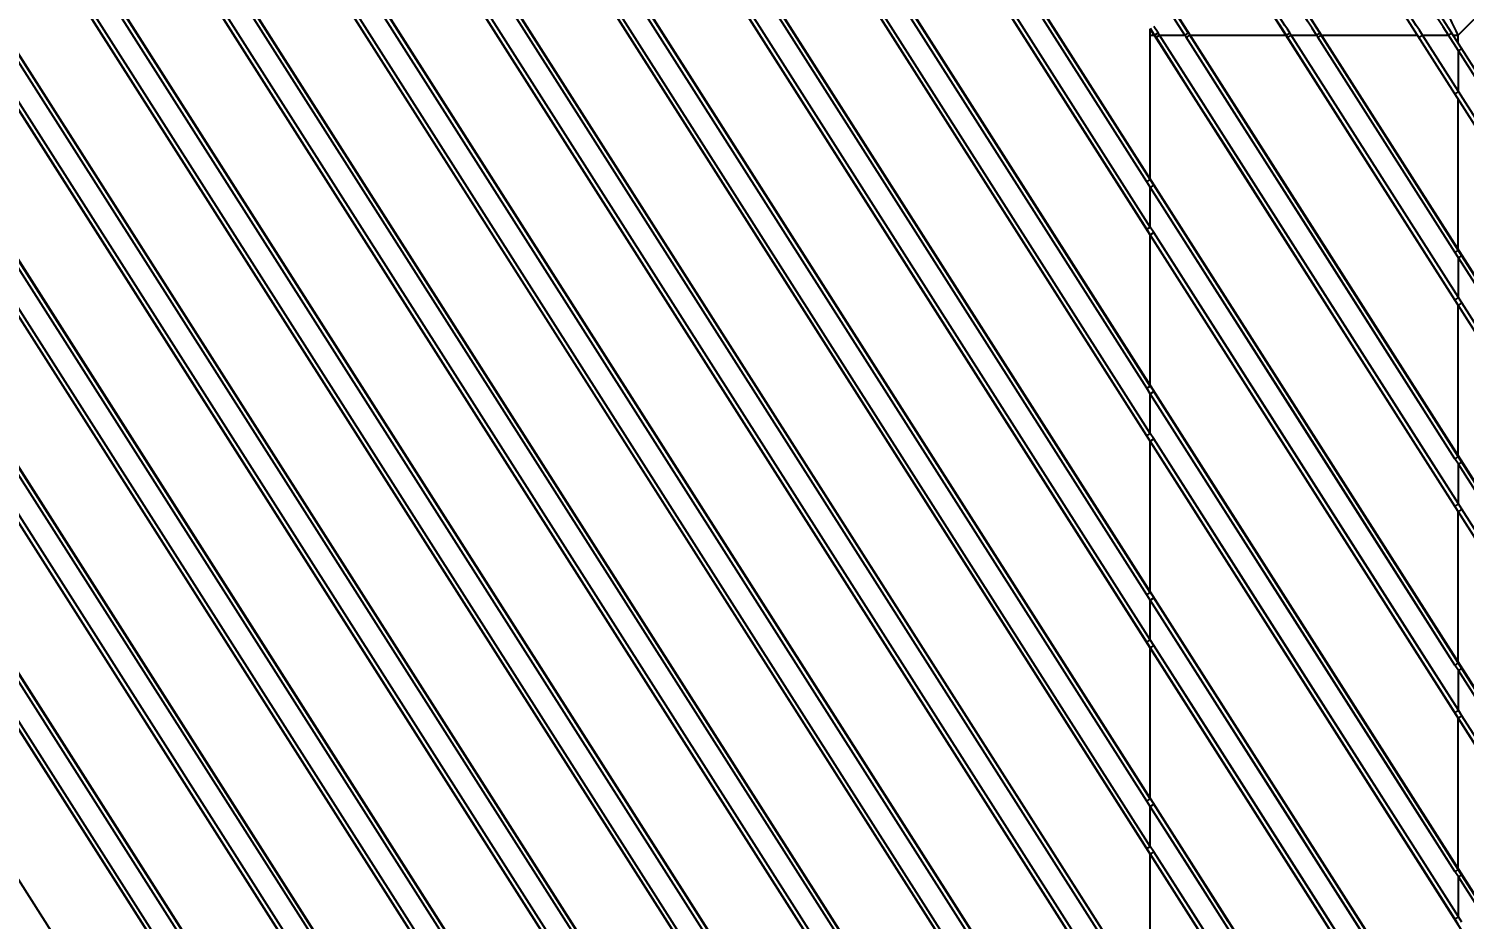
# Model space of a CAD drawing. Header units: millimetres. Extents: x 1409 to 26878, y 589 to 5187.
# Drawn here: x 3032.7 to 3137.6, y 1446.5 to 1511.5 of the extents above; entities that cross this region are included whole.
import ezdxf

# ---------------------------------------------------------------- set-up
doc = ezdxf.new("R2010")
doc.units = ezdxf.units.MM
doc.layers.add('细实线', color=7, linetype='Continuous', lineweight=18)
doc.styles.add('工程字', font='gbenor.shx', dxfattribs={"bigfont": 'gbcbig.shx'})
doc.dimstyles.new('ISO-200', dxfattribs={"dimtxt": 15, "dimasz": 5, "dimexe": 2, "dimexo": 1, "dimgap": 2, "dimtad": 1, "dimdsep": 46, "dimtxsty": '工程字', "dimcen": 2.5, "dimclrd": 3, "dimclre": 3, "dimclrt": 6, "dimadec": 0, "dimazin": 0, "dimtfac": 1, "dimtmove": 0, "dimatfit": 3, "dimfxl": 1, "dimarcsym": 0})

# ---------------------------------------------------------------- blocks, each defined once
blk = doc.blocks.new('*D138')
at = {"layer": 'Defpoints', "color": 0, "transparency": 16777216}
for p in [(3120.88, 1539.8), (3204.14, 1539.8), (3120.88, 1252.3)]:
    blk.add_point(p, dxfattribs=at)
at = {"layer": '细实线', "color": 3, "lineweight": -2, "transparency": 16777216}
for p, q in [((3121.88, 1539.8), (3206.14, 1539.8)), ((3204.14, 1257.3), (3204.14, 1534.8)), ((3121.88, 1252.3), (3206.14, 1252.3))]:
    blk.add_line(p, q, dxfattribs=at)
at = {"layer": '细实线', "color": 3, "transparency": 16777216}
for points in [[(3203.31, 1534.8), (3204.97, 1534.8), (3204.14, 1539.8)], [(3203.31, 1257.3), (3204.97, 1257.3), (3204.14, 1252.3)]]:
    blk.add_solid(points, dxfattribs=at)
at = {"layer": '细实线', "color": 6, "lineweight": 5, "transparency": 16777216, "insert": (3194.64, 1396.05), "char_height": 15, "attachment_point": 5, "rotation": 90, "style": '工程字'}
blk.add_mtext('287.5', dxfattribs=at)

msp = doc.modelspace()

# ---------------------------------------------------------------- linework, layer by layer
at = {"color": 7, "linetype": 'Continuous'}
for p, q in [((2958.7785, 1564.3004), (3153.6063, 1258.482)), ((2966.0989, 1563.7905), (3154.7795, 1267.6214)), ((2968.4965, 1564.1217), (3155.2993, 1270.9)), ((2975.703, 1563.7905), (3154.7795, 1282.6968)), ((2978.1005, 1564.1217), (3155.2993, 1285.9754)), ((2985.3071, 1563.7905), (3154.7795, 1297.7722)), ((2987.7046, 1564.1217), (3155.2993, 1301.0507)), ((2994.9112, 1563.7905), (3154.7795, 1312.8476)), ((2997.3087, 1564.1217), (3155.2993, 1316.1261)), ((3004.5153, 1563.7905), (3154.7795, 1327.923)), ((3006.9128, 1564.1217), (3155.2993, 1331.2015)), ((3014.1193, 1563.7905), (3154.7795, 1342.9983)), ((3016.5169, 1564.1217), (3155.2993, 1346.2769)), ((3023.7234, 1563.7905), (3154.7795, 1358.0737)), ((3026.121, 1564.1217), (3155.2993, 1361.3523)), ((3033.3275, 1563.7905), (3154.7795, 1373.1491)), ((3035.725, 1564.1217), (3155.2993, 1376.4277)), ((3042.9316, 1563.7905), (3154.7795, 1388.2245)), ((3045.3291, 1564.1217), (3155.2993, 1391.5031)), ((3052.5357, 1563.7905), (3154.7795, 1403.2999)), ((3054.9332, 1564.1217), (3155.2993, 1406.5785)), ((3062.1397, 1563.7905), (3154.7795, 1418.3753)), ((3064.5373, 1564.1217), (3155.2993, 1421.6538)), ((3071.7438, 1563.7905), (3154.7795, 1433.4507)), ((3074.1414, 1564.1217), (3155.2993, 1436.7292)), ((3083.7454, 1564.1217), (3155.2993, 1451.8046)), ((3090.952, 1563.7905), (3154.7795, 1463.6014)), ((3093.3495, 1564.1217), (3155.2993, 1466.88)), ((3124.5599, 1511.0724), (3102.5962, 1545.5483)), ((3127.0193, 1511.2327), (3106.1266, 1544.0274)), ((3154.7618, 1478.7046), (3119.8472, 1533.5096)), ((3155.2836, 1481.9801), (3122.396, 1533.6032)), ((3114.3886, 1331.0591), (2991.8564, 1523.3963)), ((3114.6407, 1331.2197), (2992.1084, 1523.5568)), ((3114.3886, 1334.5238), (2994.0636, 1523.3963)), ((3114.6407, 1334.6844), (2994.3157, 1523.5568)), ((3114.3886, 1346.1345), (3001.4604, 1523.3963)), ((3114.6407, 1346.2951), (3001.7125, 1523.5568)), ((3114.3886, 1349.5992), (3003.6677, 1523.3963)), ((3114.6407, 1349.7598), (3003.9197, 1523.5568)), ((3114.3886, 1361.2099), (3011.0645, 1523.3963)), ((3114.6407, 1361.3705), (3011.3166, 1523.5568)), ((3114.3886, 1364.6746), (3013.2718, 1523.3963)), ((3114.6407, 1364.8351), (3013.5238, 1523.5568)), ((3114.3886, 1376.2853), (3020.6686, 1523.3963)), ((3114.6407, 1376.4459), (3020.9207, 1523.5568)), ((3114.3886, 1379.75), (3022.8759, 1523.3963)), ((3114.6407, 1379.9105), (3023.1279, 1523.5568)), ((3114.3886, 1391.3607), (3030.2727, 1523.3963)), ((3114.6407, 1391.5212), (3030.5247, 1523.5568)), ((3114.3886, 1394.8253), (3032.4799, 1523.3963)), ((3114.6407, 1394.9859), (3032.732, 1523.5568)), ((3114.3886, 1406.4361), (3039.8768, 1523.3963)), ((3114.6407, 1406.5966), (3040.1288, 1523.5568)), ((3114.3886, 1409.9007), (3042.084, 1523.3963)), ((3114.6407, 1410.0613), (3042.3361, 1523.5568)), ((3114.3886, 1421.5114), (3049.4809, 1523.3963)), ((3114.6407, 1421.672), (3049.7329, 1523.5568)), ((3114.3886, 1424.9761), (3051.6881, 1523.3963)), ((3114.6407, 1425.1367), (3051.9401, 1523.5568)), ((3114.3886, 1436.5868), (3059.0849, 1523.3963)), ((3114.6407, 1436.7474), (3059.337, 1523.5568)), ((3114.3886, 1440.0515), (3061.2922, 1523.3963)), ((3114.6407, 1440.2121), (3061.5442, 1523.5568)), ((3114.3886, 1451.6622), (3068.689, 1523.3963)), ((3114.6407, 1451.8228), (3068.9411, 1523.5568)), ((3114.3886, 1455.1269), (3070.8963, 1523.3963)), ((3114.6407, 1455.2875), (3071.1483, 1523.5568)), ((3114.3886, 1466.7376), (3078.2931, 1523.3963)), ((3114.6407, 1466.8982), (3078.5451, 1523.5568)), ((3114.3886, 1470.2023), (3080.5003, 1523.3963)), ((3114.6407, 1470.3629), (3080.7524, 1523.5568)), ((3114.3886, 1481.813), (3087.8972, 1523.3963)), ((3114.6407, 1481.9736), (3088.1492, 1523.5568)), ((3114.3886, 1485.2777), (3090.1044, 1523.3963)), ((3114.6407, 1485.4382), (3090.3565, 1523.5568)), ((3114.3886, 1496.8884), (3097.5013, 1523.3963)), ((3114.6407, 1497.049), (3097.7533, 1523.5568)), ((3114.3886, 1500.3531), (3099.7085, 1523.3963)), ((3114.6407, 1500.5136), (3099.9606, 1523.5568)), ((3117.1652, 1511.0724), (3114.0252, 1515.9989)), ((3117.4157, 1511.2329), (3114.2772, 1516.1595)), ((3141.1642, 1515.124), (3137.1126, 1511.0724)), ((3124.4154, 1511.2993), (3124.0736, 1511.8359)), ((3114.933, 1511.0724), (3114.6363, 1511.5383)), ((3114.6407, 1511.0724), (3114.933, 1511.0724)), ((3114.6407, 1500.5136), (3114.6407, 1511.0724)), ((3114.9565, 1511.0724), (3114.6543, 1511.5467)), ((3115.2089, 1511.233), (3114.9066, 1511.7073)), ((3114.933, 1511.0724), (3114.9565, 1511.0724)), ((3114.933, 1511.0724), (3154.7795, 1448.5261)), ((3114.9565, 1511.0724), (3115.2089, 1511.233)), ((3136.8709, 1476.6715), (3114.9565, 1511.0724)), ((3115.0588, 1510.9118), (3115.3112, 1511.0724)), ((3115.3112, 1511.0724), (3115.2089, 1511.233)), ((3115.3112, 1511.0724), (3117.1652, 1511.0724)), ((3137.1376, 1476.8327), (3115.3112, 1511.0724)), ((3117.2676, 1510.9119), (3117.1652, 1511.0724)), ((3136.8869, 1480.1342), (3117.2676, 1510.9119)), ((3117.5179, 1511.0724), (3117.4157, 1511.233)), ((3117.5179, 1511.0724), (3117.4157, 1511.2329)), ((3117.5415, 1511.0724), (3117.5179, 1511.0724)), ((3123.9373, 1500.9953), (3117.5179, 1511.0724)), ((3137.1245, 1480.2942), (3117.5179, 1511.0724)), ((3117.5415, 1511.0724), (3124.5371, 1511.0724)), ((3124.5599, 1511.0724), (3124.4154, 1511.2993)), ((3124.5371, 1511.0724), (3124.5599, 1511.0724)), ((3124.6624, 1510.9116), (3124.5599, 1511.0724)), ((3136.8709, 1491.7469), (3124.6624, 1510.9116)), ((3124.9211, 1511.0724), (3124.8186, 1511.2333)), ((3124.9211, 1511.0724), (3126.7751, 1511.0724)), ((3137.1376, 1491.9081), (3124.9211, 1511.0724)), ((3126.8773, 1510.9122), (3126.7751, 1511.0724)), ((3127.0193, 1511.2327), (3126.8375, 1511.518)), ((3136.8869, 1495.2096), (3126.8773, 1510.9122)), ((3127.1214, 1511.0724), (3127.0193, 1511.2327)), ((3127.1456, 1511.0724), (3127.1214, 1511.0724)), ((3137.1245, 1495.3696), (3127.1214, 1511.0724)), ((3127.1456, 1511.0724), (3134.1412, 1511.0724)), ((3134.5101, 1511.0724), (3136.4085, 1511.0724)), ((3137.1376, 1506.9509), (3134.5101, 1511.0724)), ((3137.1376, 1509.9287), (3136.4085, 1511.0724)), ((3136.7497, 1511.0724), (3137.1126, 1511.0724)), ((3137.1126, 1510.5028), (3137.1126, 1511.0724)), ((3137.1376, 1506.9509), (3137.1376, 1509.9287)), ((3154.8066, 1482.194), (3137.1376, 1509.9287)), ((3154.8066, 1479.2162), (3137.1376, 1506.9509)), ((3137.1126, 1495.4274), (3137.1126, 1506.4082)), ((3114.3886, 1500.3531), (3114.6407, 1500.5136)), ((3114.6407, 1499.9574), (3114.3886, 1500.3531)), ((3114.8928, 1500.118), (3114.6407, 1500.5136)), ((3129.4589, 1492.3276), (3123.9373, 1500.9953)), ((3114.6407, 1499.9574), (3114.8928, 1500.118)), ((3114.6407, 1497.049), (3114.6407, 1499.9574)), ((3120.0882, 1491.4116), (3114.6407, 1499.9574)), ((3136.8869, 1465.0589), (3114.6407, 1499.9574)), ((3137.1245, 1465.2188), (3114.8928, 1500.118)), ((3114.3886, 1496.8884), (3114.6407, 1497.049)), ((3114.6407, 1496.4927), (3114.3886, 1496.8884)), ((3114.8929, 1496.6533), (3114.6407, 1497.049)), ((3114.6407, 1496.4927), (3114.8929, 1496.6533)), ((3114.6407, 1485.4382), (3114.6407, 1496.4927)), ((3136.8709, 1461.5961), (3114.6407, 1496.4927)), ((3120.1661, 1487.8191), (3114.6407, 1496.4927)), ((3137.1376, 1461.7573), (3114.8929, 1496.6533)), ((3131.8165, 1488.0884), (3126.5299, 1496.3818)), ((3137.1376, 1494.8164), (3136.8869, 1495.2096)), ((3137.1126, 1495.4274), (3137.1245, 1495.3696)), ((3137.375, 1494.9764), (3137.1245, 1495.3696)), ((3137.1376, 1491.9081), (3137.1376, 1494.8164)), ((3154.8066, 1467.0817), (3137.1376, 1494.8164)), ((3155.044, 1467.2417), (3137.375, 1494.9764)), ((3134.566, 1484.3106), (3129.4589, 1492.3276)), ((3137.3899, 1491.5119), (3137.1376, 1491.9081)), ((3124.8694, 1483.9113), (3120.0882, 1491.4116)), ((3132.1889, 1484.0212), (3127.5601, 1491.2875)), ((3134.7533, 1480.5731), (3127.8207, 1491.4484)), ((3137.1233, 1491.3508), (3136.8709, 1491.7469)), ((3137.1126, 1491.3328), (3137.1233, 1491.3508)), ((3137.1126, 1480.352), (3137.1126, 1491.3328)), ((3154.5399, 1464.0122), (3137.1233, 1491.3508)), ((3154.8066, 1464.1733), (3137.3899, 1491.5119)), ((3127.3691, 1476.5119), (3120.1661, 1487.8191)), ((3136.8869, 1480.1342), (3131.8165, 1488.0884)), ((3114.3886, 1485.2777), (3114.6407, 1485.4382)), ((3114.6407, 1484.882), (3114.3886, 1485.2777)), ((3114.8928, 1485.0426), (3114.6407, 1485.4382)), ((3114.6407, 1484.882), (3114.8928, 1485.0426)), ((3114.6407, 1481.9736), (3114.6407, 1484.882)), ((3120.0882, 1476.3362), (3114.6407, 1484.882)), ((3136.8869, 1449.9835), (3114.6407, 1484.882)), ((3120.3368, 1476.4967), (3114.8928, 1485.0426)), ((3137.1245, 1450.1435), (3114.8928, 1485.0426)), ((3129.9954, 1472.9615), (3122.8788, 1484.1256)), ((3129.6187, 1476.4608), (3124.8694, 1483.9113)), ((3129.8611, 1476.6209), (3125.1148, 1484.0716)), ((3136.8709, 1476.6715), (3132.1889, 1484.0212)), ((3137.1245, 1480.2942), (3134.566, 1484.3106)), ((3114.3886, 1481.813), (3114.6407, 1481.9736)), ((3114.6407, 1481.4173), (3114.3886, 1481.813)), ((3114.8929, 1481.5779), (3114.6407, 1481.9736)), ((3114.6407, 1481.4173), (3114.8929, 1481.5779)), ((3114.6407, 1470.3629), (3114.6407, 1481.4173)), ((3136.8709, 1446.5207), (3114.6407, 1481.4173)), ((3137.1376, 1446.6819), (3114.8929, 1481.5779)), ((3120.4219, 1472.9044), (3114.8929, 1481.5779)), ((3137.1376, 1476.8327), (3134.7533, 1480.5731)), ((3137.1126, 1480.352), (3137.1245, 1480.2942)), ((3137.1376, 1479.741), (3136.8869, 1480.1342)), ((3137.375, 1479.901), (3137.1245, 1480.2942)), ((3137.1376, 1476.8327), (3137.1376, 1479.741)), ((3154.8066, 1452.0063), (3137.1376, 1479.741)), ((3155.044, 1452.1663), (3137.375, 1479.901)), ((3124.8694, 1468.8359), (3120.0882, 1476.3362)), ((3125.1148, 1468.9962), (3120.3368, 1476.4967)), ((3132.0896, 1469.1017), (3127.3691, 1476.5119)), ((3134.3945, 1468.9688), (3129.6187, 1476.4608)), ((3134.6337, 1469.1289), (3129.8611, 1476.6209)), ((3137.1233, 1476.2754), (3136.8709, 1476.6715)), ((3137.1126, 1476.2574), (3137.1233, 1476.2754)), ((3137.1126, 1465.2766), (3137.1126, 1476.2574)), ((3154.5399, 1448.9368), (3137.1233, 1476.2754)), ((3137.3899, 1476.4366), (3137.1376, 1476.8327)), ((3154.8066, 1449.098), (3137.3899, 1476.4366)), ((3125.2549, 1465.3227), (3120.4219, 1472.9044)), ((3134.702, 1465.578), (3129.9954, 1472.9615)), ((3114.3886, 1470.2023), (3114.6407, 1470.3629)), ((3114.6407, 1469.8066), (3114.3886, 1470.2023)), ((3114.8928, 1469.9672), (3114.6407, 1470.3629)), ((3114.6407, 1469.8066), (3114.8928, 1469.9672)), ((3137.1245, 1435.0681), (3114.8928, 1469.9672)), ((3114.6407, 1466.8982), (3114.6407, 1469.8066)), ((3120.0882, 1461.2608), (3114.6407, 1469.8066)), ((3136.8869, 1434.9081), (3114.6407, 1469.8066)), ((3129.6187, 1461.3854), (3124.8694, 1468.8359)), ((3129.8611, 1461.5456), (3125.1148, 1468.9962)), ((3136.8709, 1461.5961), (3132.0896, 1469.1017)), ((3136.8869, 1465.0589), (3134.3945, 1468.9688)), ((3137.1245, 1465.2188), (3134.6337, 1469.1289)), ((3114.3886, 1466.7376), (3114.6407, 1466.8982)), ((3114.6407, 1466.3419), (3114.3886, 1466.7376)), ((3114.8929, 1466.5025), (3114.6407, 1466.8982)), ((3114.6407, 1466.3419), (3114.8929, 1466.5025)), ((3114.6407, 1455.2875), (3114.6407, 1466.3419)), ((3136.8709, 1431.4454), (3114.6407, 1466.3419)), ((3137.1376, 1431.6065), (3114.8929, 1466.5025)), ((3132.3532, 1454.1873), (3125.2549, 1465.3227)), ((3137.1376, 1461.7573), (3134.702, 1465.578)), ((3137.1376, 1464.6656), (3136.8869, 1465.0589)), ((3137.1126, 1465.2766), (3137.1245, 1465.2188)), ((3137.375, 1464.8256), (3137.1245, 1465.2188)), ((3137.1376, 1461.7573), (3137.1376, 1464.6656)), ((3154.8066, 1436.9309), (3137.1376, 1464.6656)), ((3155.044, 1437.0909), (3137.375, 1464.8256)), ((3132.0896, 1454.0263), (3127.3691, 1461.4365)), ((3137.1233, 1461.2), (3136.8709, 1461.5961)), ((3137.3899, 1461.3612), (3137.1376, 1461.7573)), ((3124.8694, 1453.7605), (3120.0882, 1461.2608)), ((3137.1126, 1461.182), (3137.1233, 1461.2)), ((3137.1126, 1450.2012), (3137.1126, 1461.182)), ((3154.5399, 1433.8614), (3137.1233, 1461.2)), ((3154.8066, 1434.0226), (3137.3899, 1461.3612)), ((3114.3886, 1455.1269), (3114.6407, 1455.2875)), ((3114.8928, 1454.8918), (3114.6407, 1455.2875)), ((3114.6407, 1454.7312), (3114.3886, 1455.1269)), ((3114.6407, 1454.7312), (3114.8928, 1454.8918)), ((3114.6407, 1451.8228), (3114.6407, 1454.7312)), ((3136.8869, 1419.8327), (3114.6407, 1454.7312)), ((3120.3368, 1446.3459), (3114.8928, 1454.8918)), ((3137.1245, 1419.9927), (3114.8928, 1454.8918)), ((3127.3691, 1446.3611), (3122.6214, 1453.814)), ((3127.6296, 1446.522), (3122.8788, 1453.9748)), ((3114.3886, 1451.6622), (3114.6407, 1451.8228)), ((3114.6407, 1451.2666), (3114.3886, 1451.6622)), ((3114.8929, 1451.4271), (3114.6407, 1451.8228)), ((3114.6407, 1451.2666), (3114.8929, 1451.4271)), ((3114.6407, 1440.2121), (3114.6407, 1451.2666)), ((3136.8709, 1416.37), (3114.6407, 1451.2666)), ((3137.1376, 1416.5311), (3114.8929, 1451.4271)), ((3137.1376, 1449.5902), (3136.8869, 1449.9835)), ((3137.1126, 1450.2012), (3137.1245, 1450.1435)), ((3137.375, 1449.7502), (3137.1245, 1450.1435)), ((3137.1376, 1446.6819), (3137.1376, 1449.5902)), ((3154.8066, 1421.8555), (3137.1376, 1449.5902)), ((3155.044, 1422.0155), (3137.375, 1449.7502)), ((3132.3532, 1439.112), (3127.6296, 1446.522)), ((3137.1233, 1446.1246), (3136.8709, 1446.5207)), ((3137.3899, 1446.2858), (3137.1376, 1446.6819))]:
    msp.add_line(p, q, dxfattribs=at)
for points in [[(3126.8375, 1511.518), (3126.4285, 1512.16), (3126.1922, 1512.5311)], [(3127.5601, 1491.2875), (3120.4857, 1502.3927), (3117.9002, 1506.4514), (3115.0588, 1510.9118)], [(3127.8207, 1491.4484), (3120.7417, 1502.5534), (3118.1545, 1506.6121), (3115.3112, 1511.0724)], [(3126.5299, 1496.3818), (3120.6258, 1505.6438), (3117.2676, 1510.9119)], [(3125.1148, 1484.0716), (3117.7448, 1495.6408), (3114.8928, 1500.118)], [(3122.8788, 1484.1256), (3117.7884, 1492.1111), (3114.8929, 1496.6533)], [(3127.3691, 1461.4365), (3120.1661, 1472.7437), (3117.5343, 1476.8751), (3114.6407, 1481.4173)], [(3122.7592, 1457.6186), (3117.7448, 1465.4901), (3114.8928, 1469.9672)], [(3122.6214, 1453.814), (3117.5343, 1461.7997), (3114.6407, 1466.3419)], [(3122.8788, 1453.9748), (3117.7884, 1461.9603), (3114.8929, 1466.5025)], [(3137.1245, 1450.1435), (3132.2437, 1457.8053), (3129.8611, 1461.5456)], [(3136.8869, 1449.9835), (3132.003, 1457.6451), (3129.6187, 1461.3854)], [(3129.8611, 1446.4702), (3125.1148, 1453.9208), (3122.7592, 1457.6186)], [(3127.2412, 1434.9644), (3122.5122, 1442.3829), (3120.0882, 1446.1855), (3117.4946, 1450.2542), (3114.6407, 1454.7312)], [(3137.1376, 1446.6819), (3134.702, 1450.5027), (3132.3532, 1454.1873)], [(3132.003, 1442.5698), (3127.2412, 1450.0398), (3124.8694, 1453.7605)], [(3136.8709, 1446.5207), (3134.4369, 1450.3416), (3132.0896, 1454.0263)], [(3122.6214, 1438.7387), (3117.5343, 1446.7243), (3114.6407, 1451.2666)], [(3125.2549, 1435.1719), (3120.4219, 1442.7536), (3117.7884, 1446.8849), (3114.8929, 1451.4271)]]:
    msp.add_lwpolyline(points, dxfattribs=at)
msp.add_arc((3090.3965, 1511.0746), 24.2442, 359.994931, 1.09587, dxfattribs=at)
for points, knots in [([(3124.8186, 1511.2333), (3123.9027, 1512.6703), (3122.071, 1515.5444), (3119.3237, 1519.8558), (3116.5768, 1524.1675), (3113.8304, 1528.4794), (3111.0844, 1532.7912), (3107.424, 1538.539), (3104.6789, 1542.8494), (3102.849, 1545.7227)], [0, 0, 0, 0, 0.1250155, 0.25003525, 0.37505629, 0.50007582, 0.62508899, 0.75008789, 1, 1, 1, 1]), ([(3126.7751, 1511.0724), (3125.0328, 1513.8062), (3122.4194, 1517.907), (3118.9354, 1523.3752), (3116.3229, 1527.4766), (3113.7107, 1531.5781), (3110.2285, 1537.0457), (3107.617, 1541.1462), (3105.8762, 1543.8796)], [0, 0, 0, 0, 0.25002109, 0.37503713, 0.50005282, 0.62506418, 0.75006502, 1, 1, 1, 1]), ([(3134.5101, 1511.0724), (3132.1298, 1514.8074), (3127.3692, 1522.2778), (3122.6098, 1529.749), (3120.2301, 1533.485)], [0, 0, 0, 0, 0.49997278, 1, 1, 1, 1]), ([(3136.4085, 1511.0724), (3134.3774, 1514.2595), (3130.3149, 1520.6344), (3126.2532, 1527.0097), (3124.2224, 1530.1977)], [0, 0, 0, 0, 0.49995937, 1, 1, 1, 1]), ([(3137.1126, 1511.0724), (3136.9227, 1511.4757), (3136.5355, 1512.2787), (3136.0341, 1513.274), (3135.623, 1514.0651), (3135.2054, 1514.8528), (3134.6713, 1515.8309), (3134.0102, 1516.9935), (3133.3287, 1518.1442), (3132.6269, 1519.2826), (3131.664, 1520.7835), (3130.4095, 1522.6266), (3128.8232, 1524.7808), (3127.1567, 1526.8738), (3125.9931, 1528.2256), (3125.3986, 1528.8901)], [0, 0, 0, 0, 0.06249272, 0.12499042, 0.15624029, 0.1874899, 0.24998764, 0.31248553, 0.37498523, 0.43748614, 0.49998769, 0.62498751, 0.74998998, 0.8749941, 1, 1, 1, 1]), ([(3117.1652, 1511.0724), (3117.1957, 1511.0918), (3117.24, 1511.1201), (3117.2967, 1511.1563), (3117.3334, 1511.1798), (3117.3642, 1511.1996), (3117.3883, 1511.2151), (3117.4046, 1511.2257), (3117.4129, 1511.2311), (3117.4157, 1511.2329)], [0, 0, 0, 0, 0.3641245, 0.53036214, 0.67838392, 0.80312455, 0.9003405, 0.96672148, 1, 1, 1, 1]), ([(3117.2676, 1510.9119), (3117.298, 1510.9313), (3117.3423, 1510.9596), (3117.399, 1510.9958), (3117.4356, 1511.0193), (3117.4665, 1511.0391), (3117.4905, 1511.0546), (3117.5069, 1511.0652), (3117.5152, 1511.0706), (3117.5179, 1511.0724)], [0, 0, 0, 0, 0.36413623, 0.53037337, 0.67839238, 0.80312938, 0.90034208, 0.96672118, 1, 1, 1, 1]), ([(3124.5599, 1511.0724), (3124.5611, 1511.073), (3124.5641, 1511.0746), (3124.5696, 1511.0777), (3124.5773, 1511.0822), (3124.587, 1511.0881), (3124.5987, 1511.0952), (3124.618, 1511.107), (3124.6461, 1511.1245), (3124.684, 1511.1481), (3124.7264, 1511.1748), (3124.7718, 1511.2035), (3124.8028, 1511.2233), (3124.8186, 1511.2333)], [0, 0, 0, 0, 0.01242099, 0.03335931, 0.06264661, 0.1000168, 0.14514861, 0.19765107, 0.32283676, 0.47118035, 0.63744311, 0.81583352, 1, 1, 1, 1]), ([(3124.6624, 1510.9116), (3124.6636, 1510.9121), (3124.6665, 1510.9137), (3124.6721, 1510.9169), (3124.6797, 1510.9214), (3124.6895, 1510.9272), (3124.7012, 1510.9343), (3124.7205, 1510.9462), (3124.7486, 1510.9636), (3124.7865, 1510.9873), (3124.8289, 1511.0139), (3124.8743, 1511.0426), (3124.9054, 1511.0624), (3124.9211, 1511.0724)], [0, 0, 0, 0, 0.01242251, 0.03336196, 0.06265038, 0.10002176, 0.14515483, 0.19765857, 0.32284659, 0.47119155, 0.63745378, 0.81584078, 1, 1, 1, 1]), ([(3126.7751, 1511.0724), (3126.7904, 1511.0822), (3126.8203, 1511.1013), (3126.8639, 1511.1293), (3126.9042, 1511.1554), (3126.9399, 1511.1787), (3126.9663, 1511.1961), (3126.9842, 1511.2081), (3126.995, 1511.2154), (3127.0039, 1511.2215), (3127.0109, 1511.2263), (3127.0158, 1511.2299), (3127.0184, 1511.2319), (3127.0193, 1511.2327)], [0, 0, 0, 0, 0.18604187, 0.36516129, 0.5313297, 0.67907721, 0.80347235, 0.85559232, 0.90039028, 0.93749995, 0.96662093, 0.98750527, 1, 1, 1, 1]), ([(3126.8773, 1510.9122), (3126.8925, 1510.9219), (3126.9225, 1510.9411), (3126.966, 1510.9691), (3127.0063, 1510.9951), (3127.042, 1511.0185), (3127.0684, 1511.0358), (3127.0863, 1511.0478), (3127.0971, 1511.0551), (3127.106, 1511.0612), (3127.113, 1511.0661), (3127.1179, 1511.0696), (3127.1205, 1511.0716), (3127.1214, 1511.0724)], [0, 0, 0, 0, 0.18604959, 0.36517163, 0.53133906, 0.6790835, 0.80347492, 0.8555932, 0.90038977, 0.9374985, 0.9666191, 0.98750382, 1, 1, 1, 1]), ([(3134.2439, 1510.9112), (3134.244, 1510.9111), (3134.2447, 1510.9112), (3134.2457, 1510.9115), (3134.2476, 1510.9123), (3134.25, 1510.9134), (3134.253, 1510.9149), (3134.2566, 1510.9168), (3134.2609, 1510.9192), (3134.2678, 1510.923), (3134.2778, 1510.9287), (3134.2914, 1510.9367), (3134.3071, 1510.946), (3134.3247, 1510.9566), (3134.3441, 1510.9684), (3134.3649, 1510.9812), (3134.3872, 1510.995), (3134.4188, 1511.0147), (3134.46, 1511.0405), (3134.4932, 1511.0617), (3134.5101, 1511.0724)], [0, 0, 0, 0, 0.00167261, 0.00549501, 0.01166263, 0.02019965, 0.03110488, 0.04435827, 0.05992272, 0.07775893, 0.12008325, 0.17091696, 0.22973666, 0.29596963, 0.36893305, 0.44790995, 0.53208445, 0.6206019, 0.80716511, 1, 1, 1, 1]), ([(3136.4085, 1511.0724), (3136.4244, 1511.0826), (3136.4556, 1511.1026), (3136.5005, 1511.1318), (3136.5358, 1511.155), (3136.5616, 1511.1722), (3136.5789, 1511.1838), (3136.5944, 1511.1943), (3136.6082, 1511.2038), (3136.6199, 1511.212), (3136.6296, 1511.219), (3136.6364, 1511.224), (3136.6406, 1511.2273), (3136.643, 1511.2293), (3136.6449, 1511.2308), (3136.6461, 1511.2321), (3136.6468, 1511.2329), (3136.6471, 1511.2335), (3136.647, 1511.2336)], [0, 0, 0, 0, 0.19691429, 0.38515073, 0.55776445, 0.63625064, 0.70853115, 0.77396395, 0.83193863, 0.8819452, 0.92351892, 0.95629358, 0.96929401, 0.97999342, 0.98837648, 0.99444746, 0.9982425, 1, 1, 1, 1]), ([(3137.1376, 1509.9287), (3137.1535, 1509.9389), (3137.1846, 1509.9589), (3137.2295, 1509.988), (3137.2647, 1510.0112), (3137.2905, 1510.0284), (3137.3077, 1510.04), (3137.3232, 1510.0506), (3137.3369, 1510.06), (3137.3486, 1510.0683), (3137.3583, 1510.0752), (3137.365, 1510.0803), (3137.3693, 1510.0836), (3137.3717, 1510.0856), (3137.3735, 1510.0871), (3137.3748, 1510.0884), (3137.3755, 1510.0892), (3137.3757, 1510.0898), (3137.3756, 1510.0899)], [0, 0, 0, 0, 0.19696546, 0.3852133, 0.55781095, 0.63628264, 0.70854637, 0.77396153, 0.83191912, 0.88191042, 0.92347203, 0.95623913, 0.96923805, 0.97993792, 0.98832402, 0.99440175, 0.99821037, 1, 1, 1, 1]), ([(3136.8696, 1506.7897), (3136.8697, 1506.7895), (3136.8704, 1506.7895), (3136.8715, 1506.7899), (3136.8734, 1506.7906), (3136.8758, 1506.7917), (3136.8789, 1506.7932), (3136.8842, 1506.7959), (3136.8924, 1506.8004), (3136.9039, 1506.8069), (3136.9177, 1506.8148), (3136.9335, 1506.8242), (3136.9512, 1506.8348), (3136.9707, 1506.8466), (3136.9918, 1506.8594), (3137.0141, 1506.8732), (3137.046, 1506.893), (3137.0873, 1506.9189), (3137.1207, 1506.9401), (3137.1376, 1506.9509)], [0, 0, 0, 0, 0.00177899, 0.00565231, 0.01185535, 0.02042187, 0.0313541, 0.04463346, 0.07808462, 0.12045951, 0.17134227, 0.23020683, 0.29647718, 0.36946642, 0.44845324, 0.53261701, 0.62109815, 0.80749292, 1, 1, 1, 1]), ([(3136.8869, 1495.2096), (3136.902, 1495.2192), (3136.9314, 1495.2381), (3136.974, 1495.2658), (3137.0134, 1495.2916), (3137.0482, 1495.3148), (3137.0737, 1495.3322), (3137.091, 1495.3442), (3137.1015, 1495.3516), (3137.11, 1495.3578), (3137.1167, 1495.3628), (3137.1213, 1495.3666), (3137.1238, 1495.3687), (3137.1245, 1495.3696)], [0, 0, 0, 0, 0.186765, 0.36610985, 0.53215695, 0.67958588, 0.80360879, 0.8555638, 0.90023107, 0.93725855, 0.96636096, 0.98731111, 1, 1, 1, 1]), ([(3137.1376, 1494.8164), (3137.1526, 1494.826), (3137.182, 1494.8449), (3137.2247, 1494.8726), (3137.264, 1494.8984), (3137.2987, 1494.9216), (3137.3243, 1494.9389), (3137.3416, 1494.951), (3137.352, 1494.9583), (3137.3605, 1494.9646), (3137.3672, 1494.9696), (3137.3718, 1494.9733), (3137.3743, 1494.9755), (3137.375, 1494.9764)], [0, 0, 0, 0, 0.18678184, 0.3661314, 0.53217484, 0.67959548, 0.80360907, 0.85556006, 0.90022428, 0.93725003, 0.96635246, 0.987305, 1, 1, 1, 1]), ([(3136.8709, 1491.7469), (3136.8715, 1491.7471), (3136.8727, 1491.7475), (3136.8759, 1491.7489), (3136.8813, 1491.7516), (3136.8894, 1491.7559), (3136.8995, 1491.7616), (3136.9118, 1491.7686), (3136.9318, 1491.7803), (3136.961, 1491.7978), (3137, 1491.8216), (3137.0435, 1491.8486), (3137.0899, 1491.8777), (3137.1216, 1491.8978), (3137.1376, 1491.9081)], [0, 0, 0, 0, 0.0052307, 0.01258943, 0.03366869, 0.0631167, 0.10067333, 0.14601297, 0.19873481, 0.3243354, 0.47294457, 0.63916044, 0.81701982, 1, 1, 1, 1]), ([(3137.1233, 1491.3508), (3137.1238, 1491.3509), (3137.125, 1491.3514), (3137.1283, 1491.3528), (3137.1336, 1491.3554), (3137.1417, 1491.3598), (3137.1519, 1491.3654), (3137.1641, 1491.3725), (3137.1842, 1491.3842), (3137.2133, 1491.4017), (3137.2524, 1491.4255), (3137.2959, 1491.4525), (3137.3423, 1491.4816), (3137.3739, 1491.5017), (3137.3899, 1491.5119)], [0, 0, 0, 0, 0.00523069, 0.01258942, 0.03366868, 0.06311669, 0.10067332, 0.14601296, 0.19873479, 0.32433537, 0.47294453, 0.6391604, 0.81701979, 1, 1, 1, 1]), ([(3136.8869, 1480.1342), (3136.902, 1480.1438), (3136.9314, 1480.1627), (3136.974, 1480.1904), (3137.0134, 1480.2163), (3137.0482, 1480.2394), (3137.0737, 1480.2568), (3137.091, 1480.2688), (3137.1015, 1480.2762), (3137.11, 1480.2824), (3137.1167, 1480.2874), (3137.1213, 1480.2912), (3137.1238, 1480.2933), (3137.1245, 1480.2942)], [0, 0, 0, 0, 0.186765, 0.36610985, 0.53215695, 0.67958588, 0.80360879, 0.8555638, 0.90023107, 0.93725855, 0.96636096, 0.98731111, 1, 1, 1, 1]), ([(3137.1376, 1479.741), (3137.1526, 1479.7506), (3137.182, 1479.7695), (3137.2247, 1479.7972), (3137.264, 1479.823), (3137.2987, 1479.8462), (3137.3243, 1479.8635), (3137.3416, 1479.8756), (3137.352, 1479.8829), (3137.3605, 1479.8892), (3137.3672, 1479.8942), (3137.3718, 1479.8979), (3137.3743, 1479.9001), (3137.375, 1479.901)], [0, 0, 0, 0, 0.18678184, 0.3661314, 0.53217484, 0.67959548, 0.80360907, 0.85556006, 0.90022428, 0.93725003, 0.96635246, 0.987305, 1, 1, 1, 1]), ([(3136.8709, 1476.6715), (3136.8715, 1476.6717), (3136.8727, 1476.6721), (3136.8759, 1476.6735), (3136.8813, 1476.6762), (3136.8894, 1476.6805), (3136.8995, 1476.6862), (3136.9118, 1476.6932), (3136.9318, 1476.7049), (3136.961, 1476.7224), (3137, 1476.7462), (3137.0435, 1476.7732), (3137.0899, 1476.8023), (3137.1216, 1476.8224), (3137.1376, 1476.8327)], [0, 0, 0, 0, 0.0052307, 0.01258943, 0.03366869, 0.0631167, 0.10067333, 0.14601297, 0.19873481, 0.3243354, 0.47294457, 0.63916044, 0.81701982, 1, 1, 1, 1]), ([(3137.1233, 1476.2754), (3137.1238, 1476.2755), (3137.125, 1476.276), (3137.1283, 1476.2774), (3137.1336, 1476.2801), (3137.1417, 1476.2844), (3137.1519, 1476.2901), (3137.1641, 1476.2971), (3137.1842, 1476.3088), (3137.2133, 1476.3263), (3137.2524, 1476.3501), (3137.2959, 1476.3771), (3137.3423, 1476.4062), (3137.3739, 1476.4263), (3137.3899, 1476.4366)], [0, 0, 0, 0, 0.00523069, 0.01258942, 0.03366868, 0.06311669, 0.10067332, 0.14601296, 0.19873479, 0.32433537, 0.47294453, 0.6391604, 0.81701979, 1, 1, 1, 1]), ([(3136.8869, 1465.0589), (3136.902, 1465.0685), (3136.9314, 1465.0874), (3136.974, 1465.115), (3137.0134, 1465.1409), (3137.0482, 1465.164), (3137.0737, 1465.1814), (3137.091, 1465.1934), (3137.1015, 1465.2008), (3137.11, 1465.207), (3137.1167, 1465.212), (3137.1213, 1465.2158), (3137.1238, 1465.2179), (3137.1245, 1465.2188)], [0, 0, 0, 0, 0.186765, 0.36610985, 0.53215695, 0.67958588, 0.80360879, 0.8555638, 0.90023107, 0.93725855, 0.96636096, 0.98731111, 1, 1, 1, 1]), ([(3137.1376, 1464.6656), (3137.1526, 1464.6752), (3137.182, 1464.6941), (3137.2247, 1464.7218), (3137.264, 1464.7476), (3137.2987, 1464.7708), (3137.3243, 1464.7882), (3137.3416, 1464.8002), (3137.352, 1464.8076), (3137.3605, 1464.8138), (3137.3672, 1464.8188), (3137.3718, 1464.8226), (3137.3743, 1464.8247), (3137.375, 1464.8256)], [0, 0, 0, 0, 0.18678184, 0.3661314, 0.53217484, 0.67959548, 0.80360907, 0.85556006, 0.90022428, 0.93725003, 0.96635246, 0.987305, 1, 1, 1, 1]), ([(3136.8709, 1461.5961), (3136.8715, 1461.5963), (3136.8727, 1461.5967), (3136.8759, 1461.5981), (3136.8813, 1461.6008), (3136.8894, 1461.6051), (3136.8995, 1461.6108), (3136.9118, 1461.6178), (3136.9318, 1461.6295), (3136.961, 1461.647), (3137, 1461.6709), (3137.0435, 1461.6978), (3137.0899, 1461.727), (3137.1216, 1461.7471), (3137.1376, 1461.7573)], [0, 0, 0, 0, 0.0052307, 0.01258943, 0.03366869, 0.0631167, 0.10067333, 0.14601297, 0.19873481, 0.3243354, 0.47294457, 0.63916044, 0.81701982, 1, 1, 1, 1]), ([(3137.1233, 1461.2), (3137.1238, 1461.2001), (3137.125, 1461.2006), (3137.1283, 1461.202), (3137.1336, 1461.2047), (3137.1417, 1461.209), (3137.1519, 1461.2147), (3137.1641, 1461.2217), (3137.1842, 1461.2334), (3137.2133, 1461.2509), (3137.2524, 1461.2747), (3137.2959, 1461.3017), (3137.3423, 1461.3308), (3137.3739, 1461.3509), (3137.3899, 1461.3612)], [0, 0, 0, 0, 0.00523069, 0.01258942, 0.03366868, 0.06311669, 0.10067332, 0.14601296, 0.19873479, 0.32433537, 0.47294453, 0.6391604, 0.81701979, 1, 1, 1, 1]), ([(3136.8869, 1449.9835), (3136.902, 1449.9931), (3136.9314, 1450.012), (3136.974, 1450.0396), (3137.0134, 1450.0655), (3137.0482, 1450.0887), (3137.0737, 1450.106), (3137.091, 1450.118), (3137.1015, 1450.1254), (3137.11, 1450.1316), (3137.1167, 1450.1366), (3137.1213, 1450.1404), (3137.1238, 1450.1425), (3137.1245, 1450.1435)], [0, 0, 0, 0, 0.186765, 0.36610985, 0.53215695, 0.67958588, 0.80360879, 0.8555638, 0.90023107, 0.93725855, 0.96636096, 0.98731111, 1, 1, 1, 1]), ([(3137.1376, 1449.5902), (3137.1526, 1449.5998), (3137.182, 1449.6187), (3137.2247, 1449.6464), (3137.264, 1449.6722), (3137.2987, 1449.6954), (3137.3243, 1449.7128), (3137.3416, 1449.7248), (3137.352, 1449.7322), (3137.3605, 1449.7384), (3137.3672, 1449.7434), (3137.3718, 1449.7472), (3137.3743, 1449.7493), (3137.375, 1449.7502)], [0, 0, 0, 0, 0.18678184, 0.3661314, 0.53217484, 0.67959548, 0.80360907, 0.85556006, 0.90022428, 0.93725003, 0.96635246, 0.987305, 1, 1, 1, 1]), ([(3136.8709, 1446.5207), (3136.8715, 1446.5209), (3136.8727, 1446.5213), (3136.8759, 1446.5227), (3136.8813, 1446.5254), (3136.8894, 1446.5297), (3136.8995, 1446.5354), (3136.9118, 1446.5424), (3136.9318, 1446.5542), (3136.961, 1446.5716), (3137, 1446.5955), (3137.0435, 1446.6224), (3137.0899, 1446.6516), (3137.1216, 1446.6717), (3137.1376, 1446.6819)], [0, 0, 0, 0, 0.0052307, 0.01258943, 0.03366869, 0.0631167, 0.10067333, 0.14601297, 0.19873481, 0.3243354, 0.47294457, 0.63916044, 0.81701982, 1, 1, 1, 1])]:
    msp.add_open_spline(points, degree=3, knots=knots, dxfattribs=at)

# ---------------------------------------------------------------- dimensions: what is measured, and where the dimension line sits
at = {"layer": '细实线', "color": 3, "lineweight": 5}
dim = msp.add_linear_dim(base=(3204.1404, 1539.7998), p1=(3120.8837, 1252.2998), p2=(3120.8837, 1539.7998), angle=90, dimstyle='ISO-200', dxfattribs=at)
dim.commit()
dim.dimension.update_dxf_attribs({"geometry": '*D138', "text_midpoint": (3194.6404, 1396.0498)})

doc.saveas('drawing.dxf')
